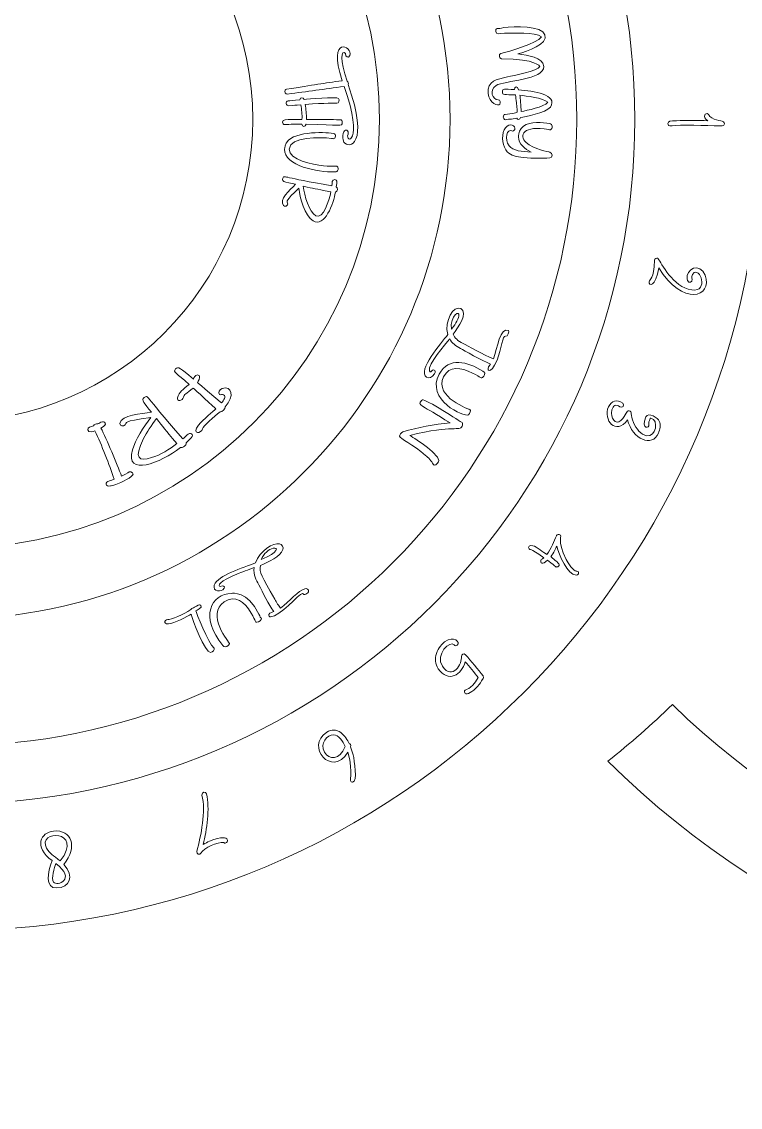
# Model space of a CAD drawing. Header units: inches. Extents: x 0.6 to 23.3, y -0.4 to 8.3.
# Drawn here: x 9.331 to 12.474, y -0.317 to 4.427 of the extents above; entities that cross this region are included whole.
import ezdxf

# ---------------------------------------------------------------- set-up
doc = ezdxf.new("R2010")
doc.units = ezdxf.units.IN
doc.header["$MEASUREMENT"] = 0
doc.layers.add('_U+0421_U+043B_U+043E_U+0439 1', color=7, linetype='Continuous')

msp = doc.modelspace()

# ---------------------------------------------------------------- linework, layer by layer
at = {"layer": '_U+0421_U+043B_U+043E_U+0439 1', "color": 1, "lineweight": 9, "true_color": 0xff0000}
for points in [[(9.0208, 0.4556), (7.0667, 0.4556), (5.4764, 2.0458), (5.4764, 4), (5.4764, 5.9542), (7.0667, 7.5444), (9.0208, 7.5444), (10.975, 7.5444), (12.5653, 5.9542), (12.5653, 4), (12.5653, 2.0458), (10.975, 0.4556), (9.0208, 0.4556)], [(9.0208, 6.9917), (7.3708, 6.9917), (6.0292, 5.65), (6.0292, 4), (6.0292, 2.35), (7.3708, 1.0083), (9.0208, 1.0083), (10.6708, 1.0083), (12.0125, 2.35), (12.0125, 4), (12.0125, 5.65), (10.6708, 6.9917), (9.0208, 6.9917)], [(9.0208, 1.2625), (7.5111, 1.2625), (6.2833, 2.4903), (6.2833, 4), (6.2833, 5.5097), (7.5111, 6.7375), (9.0208, 6.7375), (10.5306, 6.7375), (11.7583, 5.5097), (11.7583, 4), (11.7583, 2.4903), (10.5306, 1.2625), (9.0208, 1.2625)], [(9.0208, 6.1833), (7.8167, 6.1833), (6.8375, 5.2042), (6.8375, 4), (6.8375, 2.7958), (7.8167, 1.8167), (9.0208, 1.8167), (10.225, 1.8167), (11.2042, 2.7958), (11.2042, 4), (11.2042, 5.2042), (10.225, 6.1833), (9.0208, 6.1833)], [(9.0208, 2.125), (7.9875, 2.125), (7.1458, 2.9667), (7.1458, 4), (7.1458, 5.0333), (7.9875, 5.875), (9.0208, 5.875), (10.0542, 5.875), (10.8958, 5.0333), (10.8958, 4), (10.8958, 2.9667), (10.0542, 2.125), (9.0208, 2.125)], [(9.0208, 5.3208), (8.2917, 5.3208), (7.7, 4.7278), (7.7, 4), (7.7, 3.2722), (8.2931, 2.6792), (9.0208, 2.6792), (9.75, 2.6792), (10.3417, 3.2722), (10.3417, 4), (10.3417, 4.7278), (9.75, 5.3208), (9.0208, 5.3208)], [(17.1111, 1.4431), (15.7333, 0.1056), (13.5528, 0.1069), (12.1764, 1.4431), (12.0861, 1.3556), (11.9931, 1.2736), (11.8944, 1.1958), (13.4111, -0.2986), (15.8597, -0.3167), (17.3944, 1.1958), (17.2958, 1.2736), (17.2014, 1.3556), (17.1111, 1.4431)]]:
    msp.add_open_spline(points, degree=3, knots=[0, 0, 0, 0, 1, 1, 1, 2, 2, 2, 3, 3, 3, 4, 4, 4, 4], dxfattribs=at)
at = {"layer": '_U+0421_U+043B_U+043E_U+0439 1', "lineweight": 0}
for points, knots in [([(11.4111, 4.3972), (11.4056, 4.3972), (11.4028, 4.3903), (11.4042, 4.3847), (11.4069, 4.3694), (11.4181, 4.375), (11.4431, 4.3764), (11.4778, 4.3778), (11.5778, 4.3819), (11.6042, 4.3611), (11.5861, 4.3319), (11.4597, 4.2958), (11.4264, 4.2889), (11.4167, 4.2861), (11.4181, 4.2667), (11.4292, 4.2653), (11.5847, 4.2639), (11.5958, 4.2319), (11.5972, 4.2319), (11.5875, 4.2111), (11.4806, 4.1917), (11.4556, 4.1861), (11.4069, 4.175), (11.3681, 4.1694), (11.3708, 4.1139), (11.375, 4.0708), (11.4153, 4.0556), (11.4222, 4.0667), (11.4264, 4.0736), (11.4236, 4.0861), (11.4153, 4.0861), (11.3903, 4.0847), (11.3736, 4.1278), (11.4056, 4.1486), (11.4389, 4.1694), (11.6181, 4.1722), (11.6139, 4.2319), (11.6111, 4.2722), (11.5444, 4.2806), (11.5014, 4.2861), (11.5417, 4.2986), (11.6347, 4.3292), (11.6194, 4.3694), (11.6069, 4.4125), (11.4833, 4.4056), (11.4389, 4.4014), (11.4222, 4.3972), (11.4194, 4.3972), (11.4111, 4.3972)], [0, 0, 0, 0, 1, 1, 1, 2, 2, 2, 3, 3, 3, 4, 4, 4, 5, 5, 5, 6, 6, 6, 7, 7, 7, 8, 8, 8, 9, 9, 9, 10, 10, 10, 11, 11, 11, 12, 12, 12, 13, 13, 13, 14, 14, 14, 15, 15, 15, 16, 16, 16, 16]), ([(10.7542, 4.1667), (10.7208, 4.2597), (10.7292, 4.3083), (10.7472, 4.2875), (10.7444, 4.2736), (10.7611, 4.2653), (10.7667, 4.2792), (10.7806, 4.3208), (10.6667, 4.3722), (10.7319, 4.1694), (10.6528, 4.1583), (10.6097, 4.1514), (10.4889, 4.1319), (10.4861, 4.1319), (10.4847, 4.1306), (10.4833, 4.1278), (10.4778, 4.1194), (10.4861, 4.1097), (10.4931, 4.1111), (10.5806, 4.1222), (10.6542, 4.1319), (10.7417, 4.1444), (10.8306, 3.8903), (10.7431, 3.8931), (10.7583, 3.9361), (10.7611, 3.9431), (10.7583, 3.95), (10.7528, 3.9528), (10.7389, 3.9597), (10.7278, 3.9236), (10.7403, 3.9014), (10.7611, 3.8694), (10.8542, 3.8861), (10.7583, 4.1528), (10.7611, 4.1569), (10.7597, 4.1639), (10.7542, 4.1667)], [0, 0, 0, 0, 1, 1, 1, 2, 2, 2, 3, 3, 3, 4, 4, 4, 5, 5, 5, 6, 6, 6, 7, 7, 7, 8, 8, 8, 9, 9, 9, 10, 10, 10, 11, 11, 11, 12, 12, 12, 12]), ([(11.4944, 4.0722), (11.4931, 4.0861), (11.4917, 4.0972), (11.4903, 4.1069), (11.4417, 4.1097), (11.4333, 4.1056), (11.4333, 4.1208), (11.4333, 4.1361), (11.4417, 4.1333), (11.4861, 4.1306), (11.4861, 4.1431), (11.5, 4.15), (11.5042, 4.1292), (11.5681, 4.125), (11.6792, 4.1083), (11.6431, 4.0542), (11.6236, 4.0278), (11.5292, 4.0125), (11.5125, 4.0083), (11.5097, 3.9972), (11.4986, 3.9972), (11.4958, 4.0056), (11.4583, 3.9986), (11.4556, 4.0014), (11.4472, 3.9986), (11.4417, 3.9958), (11.4333, 4.0083), (11.4389, 4.0181), (11.4417, 4.0236), (11.4417, 4.0208), (11.4764, 4.0264), (11.5028, 4.0319), (11.5, 4.0208), (11.4944, 4.0722)], [0, 0, 0, 0, 1, 1, 1, 2, 2, 2, 3, 3, 3, 4, 4, 4, 5, 5, 5, 6, 6, 6, 7, 7, 7, 8, 8, 8, 9, 9, 9, 10, 10, 10, 11, 11, 11, 11]), ([(10.5153, 4), (10.5278, 4), (10.5431, 4), (10.5569, 4), (10.5583, 4.0208), (10.5556, 4.0431), (10.5514, 4.0639), (10.5264, 4.0611), (10.5236, 4.0625), (10.4986, 4.0597), (10.4931, 4.0597), (10.4889, 4.0639), (10.4875, 4.0694), (10.4889, 4.0847), (10.4917, 4.0792), (10.5472, 4.0861), (10.5486, 4.0972), (10.5625, 4.0986), (10.5667, 4.0875), (10.5778, 4.0889), (10.7097, 4.1), (10.7167, 4.0917), (10.7222, 4.0847), (10.7181, 4.0708), (10.7097, 4.0708), (10.7028, 4.0708), (10.6611, 4.0722), (10.5708, 4.0653), (10.575, 4.0458), (10.5764, 4.0222), (10.5764, 4), (10.6681, 4.0014), (10.7097, 3.9986), (10.7236, 3.9986), (10.7306, 3.9986), (10.7333, 3.9931), (10.7333, 3.9861), (10.7319, 3.9667), (10.725, 3.9778), (10.575, 3.9792), (10.5736, 3.9653), (10.5556, 3.9667), (10.5556, 3.9792), (10.5347, 3.9792), (10.5028, 3.9792), (10.4819, 3.9778), (10.4764, 3.9778), (10.4722, 3.9819), (10.4722, 3.9875), (10.4722, 4.0014), (10.4875, 4), (10.5153, 4)], [0, 0, 0, 0, 1, 1, 1, 2, 2, 2, 3, 3, 3, 4, 4, 4, 5, 5, 5, 6, 6, 6, 7, 7, 7, 8, 8, 8, 9, 9, 9, 10, 10, 10, 11, 11, 11, 12, 12, 12, 13, 13, 13, 14, 14, 14, 15, 15, 15, 16, 16, 16, 17, 17, 17, 17]), ([(11.5097, 4.1056), (11.5111, 4.0958), (11.5153, 4.0569), (11.5153, 4.0347), (11.5417, 4.0389), (11.6139, 4.0542), (11.6319, 4.075), (11.6111, 4.0944), (11.5375, 4.1028), (11.5097, 4.1056)], [0, 0, 0, 0, 1, 1, 1, 2, 2, 2, 3, 3, 3, 3]), ([(11.6403, 3.8319), (11.6542, 3.8333), (11.6556, 3.8528), (11.6403, 3.8569), (11.6375, 3.8583), (11.5694, 3.8708), (11.5375, 3.8986), (11.5014, 3.9306), (11.5264, 3.9764), (11.6361, 3.9556), (11.6403, 3.9556), (11.6431, 3.9528), (11.6472, 3.9569), (11.6514, 3.9611), (11.6528, 3.9694), (11.65, 3.975), (11.6472, 3.9806), (11.6431, 3.9806), (11.6278, 3.9833), (11.5917, 3.9889), (11.5375, 3.9903), (11.5153, 3.9611), (11.5028, 3.9444), (11.5042, 3.925), (11.5042, 3.9236), (11.5042, 3.8917), (11.5306, 3.8722), (11.5597, 3.8569), (11.5181, 3.8597), (11.4806, 3.8625), (11.4625, 3.8847), (11.4417, 3.9111), (11.4528, 3.9639), (11.475, 3.95), (11.4806, 3.9472), (11.4847, 3.9514), (11.4875, 3.9556), (11.4931, 3.9736), (11.4653, 3.9861), (11.4472, 3.9639), (11.4292, 3.9403), (11.4292, 3.8958), (11.4486, 3.8667), (11.4639, 3.8444), (11.4861, 3.8389), (11.5139, 3.8347), (11.5431, 3.8319), (11.6083, 3.8278), (11.6403, 3.8319)], [0, 0, 0, 0, 1, 1, 1, 2, 2, 2, 3, 3, 3, 4, 4, 4, 5, 5, 5, 6, 6, 6, 7, 7, 7, 8, 8, 8, 9, 9, 9, 10, 10, 10, 11, 11, 11, 12, 12, 12, 13, 13, 13, 14, 14, 14, 15, 15, 15, 16, 16, 16, 16]), ([(12.3486, 4.0069), (12.3319, 4.0167), (12.3403, 4.0181), (12.3333, 4.0236), (12.3222, 4.0319), (12.3042, 4.0125), (12.3319, 3.9944), (12.2875, 3.9958), (12.2389, 3.9958), (12.1944, 3.9944), (12.1681, 3.9944), (12.1569, 3.9931), (12.1569, 3.9819), (12.1569, 3.9667), (12.1708, 3.9722), (12.1889, 3.9736), (12.2417, 3.9764), (12.3681, 3.9722), (12.3944, 3.9722), (12.4, 3.9722), (12.4042, 3.9764), (12.4042, 3.9806), (12.4042, 3.9972), (12.3792, 3.9903), (12.3486, 4.0069)], [0, 0, 0, 0, 1, 1, 1, 2, 2, 2, 3, 3, 3, 4, 4, 4, 5, 5, 5, 6, 6, 6, 7, 7, 7, 8, 8, 8, 8]), ([(10.6861, 3.9167), (10.6917, 3.9167), (10.6944, 3.9139), (10.7, 3.9181), (10.7042, 3.9222), (10.7056, 3.9306), (10.7014, 3.9347), (10.6944, 3.9444), (10.5444, 3.9528), (10.4986, 3.9097), (10.4806, 3.8917), (10.4819, 3.8736), (10.4806, 3.8708), (10.4792, 3.7958), (10.625, 3.7694), (10.7, 3.7708), (10.7056, 3.7722), (10.7083, 3.7694), (10.7125, 3.775), (10.7181, 3.7819), (10.7153, 3.7917), (10.7111, 3.7944), (10.7056, 3.7972), (10.6986, 3.7931), (10.6514, 3.7972), (10.6028, 3.8028), (10.5, 3.8222), (10.5014, 3.8708), (10.5028, 3.9264), (10.6375, 3.9236), (10.6861, 3.9167)], [0, 0, 0, 0, 1, 1, 1, 2, 2, 2, 3, 3, 3, 4, 4, 4, 5, 5, 5, 6, 6, 6, 7, 7, 7, 8, 8, 8, 9, 9, 9, 10, 10, 10, 10]), ([(10.6056, 3.5569), (10.5694, 3.5792), (10.5472, 3.6583), (10.5431, 3.7), (10.4833, 3.6444), (10.4931, 3.6403), (10.4917, 3.6389), (10.5014, 3.6278), (10.4847, 3.6139), (10.4764, 3.6236), (10.4542, 3.65), (10.5028, 3.6903), (10.5292, 3.7167), (10.5097, 3.7208), (10.4847, 3.7264), (10.4778, 3.7292), (10.4694, 3.7319), (10.4694, 3.7431), (10.4764, 3.7486), (10.4819, 3.7528), (10.4708, 3.7486), (10.6875, 3.7097), (10.6889, 3.725), (10.6875, 3.7361), (10.7, 3.7375), (10.7056, 3.7375), (10.7097, 3.7319), (10.7097, 3.7264), (10.7097, 3.7264), (10.7083, 3.7153), (10.7069, 3.7056), (10.7153, 3.7014), (10.7125, 3.6847), (10.7028, 3.6819), (10.6958, 3.6333), (10.6556, 3.5264), (10.6056, 3.5569)], [0, 0, 0, 0, 1, 1, 1, 2, 2, 2, 3, 3, 3, 4, 4, 4, 5, 5, 5, 6, 6, 6, 7, 7, 7, 8, 8, 8, 9, 9, 9, 10, 10, 10, 11, 11, 11, 12, 12, 12, 12]), ([(10.6833, 3.6833), (10.6083, 3.6986), (10.6139, 3.6972), (10.5625, 3.7083), (10.5667, 3.6667), (10.5889, 3.5958), (10.6181, 3.5792), (10.6486, 3.5611), (10.6764, 3.6472), (10.6833, 3.6833)], [0, 0, 0, 0, 1, 1, 1, 2, 2, 2, 3, 3, 3, 3]), ([(12.2417, 3.3014), (12.2431, 3.2972), (12.2431, 3.2958), (12.2431, 3.2958), (12.2486, 3.2819), (12.2653, 3.2903), (12.2625, 3.3014), (12.2625, 3.3056), (12.2569, 3.3194), (12.2722, 3.3306), (12.3042, 3.3486), (12.3375, 3.2306), (12.2458, 3.2583), (12.1667, 3.2819), (12.1208, 3.3889), (12.1125, 3.3931), (12.1083, 3.3958), (12.0986, 3.3931), (12.0986, 3.3847), (12.0958, 3.2986), (12.0778, 3.3028), (12.075, 3.2917), (12.0708, 3.2722), (12.1056, 3.2653), (12.1167, 3.3514), (12.2208, 3.1833), (12.3556, 3.2208), (12.3194, 3.3194), (12.2972, 3.3778), (12.2333, 3.3472), (12.2417, 3.3014)], [0, 0, 0, 0, 1, 1, 1, 2, 2, 2, 3, 3, 3, 4, 4, 4, 5, 5, 5, 6, 6, 6, 7, 7, 7, 8, 8, 8, 9, 9, 9, 10, 10, 10, 10]), ([(11.4472, 3.0528), (11.4347, 3.0597), (11.4292, 2.9958), (11.4097, 2.9486), (11.3806, 2.8764), (11.3583, 2.9083), (11.3778, 2.9264), (11.3792, 2.9278), (11.3806, 2.9292), (11.3819, 2.9306), (11.3444, 2.9458), (11.2639, 2.9917), (11.25, 2.9986), (11.2292, 3.0097), (11.2125, 3.0236), (11.2028, 3.0417), (11.1833, 3.0167), (11.1069, 2.9292), (11.1139, 2.9014), (11.1153, 2.8972), (11.1181, 2.8958), (11.1208, 2.8972), (11.1292, 2.9125), (11.1458, 2.9056), (11.1361, 2.8889), (11.1264, 2.8708), (11.1097, 2.8681), (11.1014, 2.8736), (11.0597, 2.9028), (11.1667, 3.0236), (11.1944, 3.0597), (11.1778, 3.1194), (11.2208, 3.1903), (11.2514, 3.1736), (11.2847, 3.1556), (11.2403, 3.0917), (11.2181, 3.0611), (11.225, 3.0458), (11.2375, 3.0319), (11.2611, 3.0208), (11.2778, 3.0125), (11.3528, 2.9708), (11.3944, 2.9542), (11.4111, 3), (11.4236, 3.0958), (11.4597, 3.0778), (11.4639, 3.0764), (11.4583, 3.0472), (11.4472, 3.0528)], [0, 0, 0, 0, 1, 1, 1, 2, 2, 2, 3, 3, 3, 4, 4, 4, 5, 5, 5, 6, 6, 6, 7, 7, 7, 8, 8, 8, 9, 9, 9, 10, 10, 10, 11, 11, 11, 12, 12, 12, 13, 13, 13, 14, 14, 14, 15, 15, 15, 16, 16, 16, 16]), ([(11.2111, 3.0833), (11.2208, 3.0958), (11.2403, 3.125), (11.2431, 3.1403), (11.25, 3.1708), (11.2014, 3.1431), (11.2111, 3.0833)], [0, 0, 0, 0, 1, 1, 1, 2, 2, 2, 2]), ([(11.3472, 2.9), (11.2819, 2.9431), (11.1972, 2.9625), (11.1569, 2.8875), (11.0958, 2.775), (11.2667, 2.6972), (11.2847, 2.7097), (11.2931, 2.7167), (11.2958, 2.7278), (11.2931, 2.7306), (11.2917, 2.7333), (11.1333, 2.7847), (11.1764, 2.875), (11.2014, 2.9264), (11.2514, 2.9167), (11.3028, 2.8917), (11.3431, 2.8722), (11.3389, 2.8667), (11.3458, 2.8722), (11.3542, 2.8778), (11.3597, 2.8917), (11.3528, 2.8972), (11.3514, 2.8972), (11.3472, 2.8986), (11.3472, 2.9)], [0, 0, 0, 0, 1, 1, 1, 2, 2, 2, 3, 3, 3, 4, 4, 4, 5, 5, 5, 6, 6, 6, 7, 7, 7, 8, 8, 8, 8]), ([(10.1042, 2.6639), (10.0722, 2.6222), (10.1181, 2.6264), (10.1222, 2.6486), (10.1236, 2.6597), (10.1736, 2.7014), (10.1986, 2.7222), (10.2097, 2.7208), (10.2222, 2.7347), (10.2208, 2.7444), (10.2653, 2.7931), (10.2486, 2.8361), (10.2083, 2.825), (10.1972, 2.8222), (10.1889, 2.8042), (10.1958, 2.7986), (10.2014, 2.7931), (10.2083, 2.8014), (10.2139, 2.7972), (10.2264, 2.7903), (10.2139, 2.7722), (10.2056, 2.7611), (10.2042, 2.7625), (10.1014, 2.8486), (10.1, 2.85), (10.1028, 2.8556), (10.1125, 2.8722), (10.1083, 2.8792), (10.1056, 2.8833), (10.0986, 2.8833), (10.1, 2.8833), (10.0889, 2.8833), (10.0847, 2.8722), (10.0819, 2.8653), (10.0236, 2.9153), (10.0153, 2.9222), (10.0042, 2.9097), (10.0042, 2.9097), (10.0056, 2.9083), (10.0056, 2.9083), (10.0056, 2.9083), (10.0042, 2.9097), (10.0042, 2.9097), (9.9903, 2.8944), (10.0083, 2.8931), (10.0639, 2.8417), (10.0361, 2.8194), (10.0194, 2.8097), (10.0125, 2.7833), (10.0083, 2.7667), (10.0347, 2.7681), (10.0389, 2.7861), (10.0417, 2.7986), (10.05, 2.8014), (10.0806, 2.8264), (10.0819, 2.825), (10.1792, 2.7375), (10.1806, 2.7361), (10.1708, 2.7264), (10.1236, 2.6889), (10.1042, 2.6639)], [0, 0, 0, 0, 1, 1, 1, 2, 2, 2, 3, 3, 3, 4, 4, 4, 5, 5, 5, 6, 6, 6, 7, 7, 7, 8, 8, 8, 9, 9, 9, 10, 10, 10, 11, 11, 11, 12, 12, 12, 13, 13, 13, 14, 14, 14, 15, 15, 15, 16, 16, 16, 17, 17, 17, 18, 18, 18, 19, 19, 19, 20, 20, 20, 20]), ([(10.025, 2.5667), (9.9403, 2.4986), (9.7819, 2.4375), (9.8153, 2.5556), (9.8278, 2.5986), (9.8653, 2.6597), (9.8958, 2.6972), (9.7667, 2.6806), (9.7931, 2.675), (9.7833, 2.6653), (9.775, 2.6569), (9.7597, 2.6611), (9.7611, 2.6708), (9.7667, 2.7111), (9.8542, 2.7139), (9.8986, 2.7208), (9.8667, 2.7611), (9.8528, 2.7736), (9.8667, 2.7847), (9.8889, 2.7931), (9.8542, 2.8111), (10.0361, 2.6042), (10.05, 2.6167), (10.0611, 2.6319), (10.0736, 2.6264), (10.0764, 2.625), (10.0778, 2.6222), (10.0778, 2.6181), (10.0764, 2.6125), (10.0736, 2.6083), (10.05, 2.5875), (10.0514, 2.5819), (10.0472, 2.575), (10.0431, 2.5722), (10.0431, 2.5722), (10.0417, 2.5736), (10.0417, 2.5736), (10.0417, 2.5736), (10.0417, 2.5736), (10.0417, 2.5736), (10.0417, 2.5736), (10.0431, 2.5722), (10.0431, 2.5722), (10.0361, 2.5667), (10.0306, 2.5653), (10.025, 2.5667)], [0, 0, 0, 0, 1, 1, 1, 2, 2, 2, 3, 3, 3, 4, 4, 4, 5, 5, 5, 6, 6, 6, 7, 7, 7, 8, 8, 8, 9, 9, 9, 10, 10, 10, 11, 11, 11, 12, 12, 12, 13, 13, 13, 14, 14, 14, 15, 15, 15, 15]), ([(11.1542, 2.5042), (11.1653, 2.5333), (11.0542, 2.6028), (11.0278, 2.6194), (11.2236, 2.6681), (11.2444, 2.6347), (11.2569, 2.6597), (11.2597, 2.6653), (11.2611, 2.6722), (11.2569, 2.675), (11.2514, 2.6792), (11.0944, 2.7806), (11.0833, 2.775), (11.0806, 2.7736), (11.0778, 2.7708), (11.0764, 2.7681), (11.0639, 2.7486), (11.0778, 2.7556), (11.2042, 2.6736), (11.1347, 2.6681), (11.0653, 2.6542), (10.9972, 2.6347), (10.9889, 2.6319), (10.9833, 2.6208), (10.9833, 2.6153), (10.9833, 2.6069), (11.0444, 2.5778), (11.0972, 2.5319), (11.1069, 2.5236), (11.1264, 2.5056), (11.1306, 2.4931), (11.1347, 2.4847), (11.1486, 2.4931), (11.1542, 2.5042)], [0, 0, 0, 0, 1, 1, 1, 2, 2, 2, 3, 3, 3, 4, 4, 4, 5, 5, 5, 6, 6, 6, 7, 7, 7, 8, 8, 8, 9, 9, 9, 10, 10, 10, 11, 11, 11, 11]), ([(12.0611, 2.7), (12.0361, 2.6431), (12.0806, 2.6486), (12.0736, 2.6681), (12.0736, 2.6764), (12.0736, 2.6792), (12.0792, 2.6931), (12.0806, 2.6944), (12.0806, 2.6958), (12.0819, 2.6944), (12.1194, 2.6861), (12.1042, 2.6111), (12.0653, 2.6181), (12.0389, 2.6222), (12.0181, 2.6486), (12.0069, 2.675), (11.9917, 2.7097), (12.0014, 2.725), (11.9875, 2.7264), (11.9736, 2.7292), (11.9778, 2.7097), (11.9514, 2.6847), (11.9292, 2.6639), (11.9028, 2.6931), (11.9125, 2.7306), (11.9167, 2.7486), (11.9292, 2.7583), (11.9472, 2.7444), (11.9583, 2.7361), (11.9694, 2.7528), (11.9597, 2.7597), (11.9347, 2.7792), (11.9097, 2.7708), (11.8972, 2.7444), (11.8722, 2.6861), (11.9292, 2.6167), (11.9806, 2.6875), (12.0014, 2.6028), (12.0889, 2.5653), (12.1153, 2.6292), (12.1222, 2.6458), (12.1264, 2.6639), (12.1194, 2.6819), (12.1153, 2.6944), (12.0708, 2.7236), (12.0611, 2.7)], [0, 0, 0, 0, 1, 1, 1, 2, 2, 2, 3, 3, 3, 4, 4, 4, 5, 5, 5, 6, 6, 6, 7, 7, 7, 8, 8, 8, 9, 9, 9, 10, 10, 10, 11, 11, 11, 12, 12, 12, 13, 13, 13, 14, 14, 14, 15, 15, 15, 15]), ([(9.8083, 2.4597), (9.7972, 2.4611), (9.7972, 2.4556), (9.7681, 2.4417), (9.7486, 2.4931), (9.7028, 2.6028), (9.6778, 2.6514), (9.7139, 2.6694), (9.6917, 2.6833), (9.6792, 2.6778), (9.6792, 2.6778), (9.6694, 2.6722), (9.6639, 2.6694), (9.6569, 2.6722), (9.6486, 2.6681), (9.6458, 2.6611), (9.6333, 2.6569), (9.6194, 2.6556), (9.6208, 2.6431), (9.6222, 2.6278), (9.6458, 2.6375), (9.6514, 2.6389), (9.6806, 2.5792), (9.7139, 2.4903), (9.7361, 2.4278), (9.7292, 2.425), (9.7222, 2.4236), (9.7153, 2.4208), (9.6944, 2.4167), (9.6958, 2.3931), (9.7194, 2.3986), (9.7222, 2.3986), (9.7611, 2.4097), (9.7681, 2.4153), (9.7958, 2.4292), (9.8375, 2.45), (9.8083, 2.4597)], [0, 0, 0, 0, 1, 1, 1, 2, 2, 2, 3, 3, 3, 4, 4, 4, 5, 5, 5, 6, 6, 6, 7, 7, 7, 8, 8, 8, 9, 9, 9, 10, 10, 10, 11, 11, 11, 12, 12, 12, 12]), ([(10.0097, 2.5833), (9.9542, 2.65), (9.9514, 2.6528), (9.9208, 2.6931), (9.8986, 2.6639), (9.8778, 2.6319), (9.8639, 2.6056), (9.8194, 2.5167), (9.8444, 2.5042), (9.8986, 2.5222), (9.9403, 2.5347), (9.9764, 2.5569), (10.0097, 2.5833)], [0, 0, 0, 0, 1, 1, 1, 2, 2, 2, 3, 3, 3, 4, 4, 4, 4]), ([(11.7556, 2.0264), (11.7444, 2.025), (11.7208, 2.0625), (11.7125, 2.0764), (11.6667, 2.1639), (11.7014, 2.1819), (11.6819, 2.1861), (11.675, 2.1889), (11.6694, 2.1819), (11.6694, 2.1806), (11.6597, 2.1569), (11.6472, 2.125), (11.6278, 2.0986), (11.6139, 2.1083), (11.5819, 2.1319), (11.5667, 2.1375), (11.55, 2.1431), (11.5444, 2.1306), (11.55, 2.1236), (11.5556, 2.1167), (11.55, 2.1319), (11.6139, 2.0847), (11.6056, 2.0764), (11.6028, 2.0792), (11.6014, 2.0736), (11.5986, 2.0639), (11.6069, 2.05), (11.6306, 2.0736), (11.675, 2.0403), (11.6639, 2.0444), (11.6722, 2.0444), (11.6778, 2.0444), (11.6819, 2.05), (11.6819, 2.0556), (11.6806, 2.0625), (11.65, 2.0847), (11.6444, 2.0889), (11.6583, 2.1069), (11.6667, 2.125), (11.6708, 2.1347), (11.6792, 2.0986), (11.7194, 2.0083), (11.7556, 2.0083), (11.7653, 2.0083), (11.7694, 2.0194), (11.7639, 2.025), (11.7597, 2.0264), (11.7569, 2.0264), (11.7556, 2.0264)], [0, 0, 0, 0, 1, 1, 1, 2, 2, 2, 3, 3, 3, 4, 4, 4, 5, 5, 5, 6, 6, 6, 7, 7, 7, 8, 8, 8, 9, 9, 9, 10, 10, 10, 11, 11, 11, 12, 12, 12, 13, 13, 13, 14, 14, 14, 15, 15, 15, 16, 16, 16, 16]), ([(10.5861, 1.9361), (10.5833, 1.9306), (10.575, 1.925), (10.5694, 1.9236), (10.5597, 1.9222), (10.5611, 1.9306), (10.5597, 1.9292), (10.5431, 1.9264), (10.4597, 1.8264), (10.4194, 1.8264), (10.4139, 1.8264), (10.4111, 1.8306), (10.4125, 1.8361), (10.4153, 1.8458), (10.4306, 1.8486), (10.4333, 1.85), (10.4125, 1.8792), (10.3847, 1.9333), (10.3681, 1.9667), (10.3569, 1.9875), (10.3431, 2.0083), (10.3472, 2.0417), (10.3417, 2.0389), (10.2986, 2.0236), (10.2819, 2.0167), (10.1903, 1.9819), (10.1889, 1.9597), (10.2, 1.9597), (10.2111, 1.9653), (10.2208, 1.9597), (10.2167, 1.9514), (10.2056, 1.9319), (10.1639, 1.9361), (10.1736, 1.9653), (10.1889, 2.0083), (10.2986, 2.0403), (10.3542, 2.0625), (10.3722, 2.1167), (10.4319, 2.1514), (10.4583, 2.1458), (10.4708, 2.1431), (10.4764, 2.1306), (10.4736, 2.1208), (10.4639, 2.0889), (10.4083, 2.0653), (10.375, 2.0514), (10.3694, 2.0208), (10.3806, 2.0042), (10.4375, 1.9042), (10.4458, 1.8889), (10.4556, 1.875), (10.4625, 1.8639), (10.5014, 1.8944), (10.5417, 1.9417), (10.5694, 1.9486), (10.575, 1.9542), (10.5903, 1.9444), (10.5861, 1.9361)], [0, 0, 0, 0, 1, 1, 1, 2, 2, 2, 3, 3, 3, 4, 4, 4, 5, 5, 5, 6, 6, 6, 7, 7, 7, 8, 8, 8, 9, 9, 9, 10, 10, 10, 11, 11, 11, 12, 12, 12, 13, 13, 13, 14, 14, 14, 15, 15, 15, 16, 16, 16, 17, 17, 17, 18, 18, 18, 19, 19, 19, 19]), ([(10.3778, 2.0764), (10.4583, 2.1097), (10.4528, 2.1319), (10.4306, 2.1264), (10.4125, 2.1222), (10.3889, 2.1028), (10.3778, 2.0764)], [0, 0, 0, 0, 1, 1, 1, 2, 2, 2, 2]), ([(10.3681, 1.8389), (10.3194, 1.9403), (10.25, 1.9292), (10.25, 1.9292), (10.1583, 1.9264), (10.1083, 1.8264), (10.2111, 1.7014), (10.2153, 1.6986), (10.2153, 1.6958), (10.2208, 1.6958), (10.2306, 1.6958), (10.2389, 1.7042), (10.2403, 1.7097), (10.2403, 1.7111), (10.1347, 1.8389), (10.2167, 1.8917), (10.2653, 1.9236), (10.3056, 1.8931), (10.3347, 1.8431), (10.3569, 1.8056), (10.3514, 1.8028), (10.3597, 1.8028), (10.3694, 1.8028), (10.3819, 1.8125), (10.3792, 1.8208), (10.375, 1.8236), (10.375, 1.825), (10.3681, 1.8389)], [0, 0, 0, 0, 1, 1, 1, 2, 2, 2, 3, 3, 3, 4, 4, 4, 5, 5, 5, 6, 6, 6, 7, 7, 7, 8, 8, 8, 9, 9, 9, 9]), ([(10.1569, 1.6708), (10.1667, 1.6722), (10.1778, 1.6819), (10.1722, 1.6889), (10.1472, 1.7111), (10.0931, 1.8472), (10.0931, 1.8528), (10.0944, 1.8556), (10.1236, 1.8667), (10.1153, 1.8764), (10.1125, 1.8792), (10.1069, 1.8792), (10.1083, 1.8792), (10.1028, 1.8792), (10.0875, 1.8694), (10.0819, 1.8653), (10.0764, 1.8653), (10.0722, 1.8611), (10.0708, 1.8583), (10.0667, 1.8528), (9.9958, 1.8167), (9.9764, 1.8153), (9.9583, 1.8181), (9.9458, 1.7944), (9.9736, 1.7958), (9.9972, 1.7972), (10.0569, 1.8292), (10.0722, 1.8375), (10.0764, 1.8167), (10.1333, 1.6681), (10.1569, 1.6708)], [0, 0, 0, 0, 1, 1, 1, 2, 2, 2, 3, 3, 3, 4, 4, 4, 5, 5, 5, 6, 6, 6, 7, 7, 7, 8, 8, 8, 9, 9, 9, 10, 10, 10, 10]), ([(11.2722, 1.6611), (11.2653, 1.6681), (11.2542, 1.6625), (11.2542, 1.6528), (11.2583, 1.625), (11.2167, 1.5444), (11.1708, 1.6111), (11.1361, 1.6611), (11.2069, 1.7264), (11.2222, 1.7042), (11.225, 1.7), (11.2319, 1.6986), (11.2361, 1.7028), (11.25, 1.7139), (11.2222, 1.7472), (11.1806, 1.7167), (11.1722, 1.7111), (11.1514, 1.6903), (11.1444, 1.6667), (11.1375, 1.6431), (11.1389, 1.6208), (11.1528, 1.6), (11.1972, 1.5361), (11.2556, 1.5722), (11.2708, 1.6306), (11.2875, 1.6111), (11.3125, 1.5819), (11.3278, 1.5611), (11.2917, 1.5014), (11.2722, 1.5139), (11.2681, 1.5028), (11.2667, 1.4972), (11.2694, 1.4917), (11.2736, 1.4903), (11.2861, 1.4861), (11.3153, 1.5111), (11.325, 1.5222), (11.3347, 1.5333), (11.3389, 1.5417), (11.3486, 1.5569), (11.3514, 1.5611), (11.35, 1.5639), (11.3486, 1.5681), (11.3292, 1.5958), (11.2958, 1.6347), (11.2722, 1.6611)], [0, 0, 0, 0, 1, 1, 1, 2, 2, 2, 3, 3, 3, 4, 4, 4, 5, 5, 5, 6, 6, 6, 7, 7, 7, 8, 8, 8, 9, 9, 9, 10, 10, 10, 11, 11, 11, 12, 12, 12, 13, 13, 13, 14, 14, 14, 15, 15, 15, 15]), ([(10.7806, 1.2236), (10.7861, 1.2), (10.8014, 1.1042), (10.7778, 1.1042), (10.7542, 1.1042), (10.7875, 1.1375), (10.7569, 1.2347), (10.6889, 1.1208), (10.5694, 1.2625), (10.6653, 1.3222), (10.6861, 1.3361), (10.7069, 1.3347), (10.7264, 1.3208), (10.7431, 1.3083), (10.7569, 1.2861), (10.7625, 1.2736), (10.7681, 1.2722), (10.7722, 1.2667), (10.7694, 1.2583), (10.7722, 1.2472), (10.7764, 1.2361), (10.7806, 1.2236)], [0, 0, 0, 0, 1, 1, 1, 2, 2, 2, 3, 3, 3, 4, 4, 4, 5, 5, 5, 6, 6, 6, 7, 7, 7, 7]), ([(10.7458, 1.2597), (10.7361, 1.2819), (10.7181, 1.3111), (10.6944, 1.3111), (10.6681, 1.3111), (10.6319, 1.275), (10.6556, 1.2347), (10.6764, 1.2028), (10.7208, 1.1986), (10.7458, 1.2597)], [0, 0, 0, 0, 1, 1, 1, 2, 2, 2, 3, 3, 3, 3]), ([(10.1528, 0.8458), (10.1431, 0.8417), (10.1347, 0.8375), (10.125, 0.8319), (10.1403, 0.8958), (10.1556, 0.9889), (10.1389, 1.0528), (10.1361, 1.0639), (10.1181, 1.0625), (10.1194, 1.0472), (10.1375, 0.9792), (10.1153, 0.8694), (10.0972, 0.8014), (10.0944, 0.7903), (10.1097, 0.7833), (10.1153, 0.7944), (10.1264, 0.8181), (10.1889, 0.8417), (10.2153, 0.8403), (10.2306, 0.8236), (10.2611, 0.8903), (10.1528, 0.8458)], [0, 0, 0, 0, 1, 1, 1, 2, 2, 2, 3, 3, 3, 4, 4, 4, 5, 5, 5, 6, 6, 6, 7, 7, 7, 7]), ([(9.5153, 0.7444), (9.5653, 0.6917), (9.5389, 0.6431), (9.4847, 0.6417), (9.4319, 0.6403), (9.4458, 0.7111), (9.4639, 0.7611), (9.3819, 0.8222), (9.4139, 0.8847), (9.4708, 0.8903), (9.55, 0.8972), (9.5778, 0.8236), (9.5153, 0.7444)], [0, 0, 0, 0, 1, 1, 1, 2, 2, 2, 3, 3, 3, 4, 4, 4, 4]), ([(9.4403, 0.8153), (9.4528, 0.7931), (9.4764, 0.7778), (9.4819, 0.7736), (9.4819, 0.7736), (9.4819, 0.7736), (9.4819, 0.7736), (9.4875, 0.7694), (9.4944, 0.7639), (9.5, 0.7597), (9.6056, 0.8986), (9.3958, 0.8958), (9.4403, 0.8153)], [0, 0, 0, 0, 1, 1, 1, 2, 2, 2, 3, 3, 3, 4, 4, 4, 4]), ([(9.4806, 0.7486), (9.4736, 0.7306), (9.4597, 0.6833), (9.4708, 0.6667), (9.4847, 0.6486), (9.5736, 0.6778), (9.4806, 0.7486)], [0, 0, 0, 0, 1, 1, 1, 2, 2, 2, 2])]:
    msp.add_open_spline(points, degree=3, knots=knots, dxfattribs=at)

doc.saveas('drawing.dxf')
